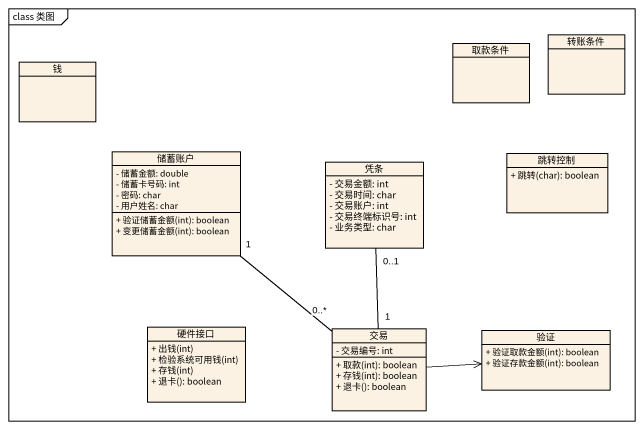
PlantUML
@startuml
mainframe class 类图
hide circle
hide empty members
skinparam classAttributeIconSize 0
class 钱
class 取款条件
class 转账条件
class 储蓄账户 {
  - 储蓄金额: double
  - 储蓄卡号码: int
  - 密码: char
  - 用户姓名: char
  + 验证储蓄金额(int): boolean
  + 变更储蓄金额(int): boolean
}
class 凭条 {
  - 交易金额: int
  - 交易时间: char
  - 交易账户: int
  - 交易终端标识号: int
  - 业务类型: char
}
class 跳转控制 {
  + 跳转(char): boolean
}
class 硬件接口 {
  + 出钱(int)
  + 检验系统可用钱(int)
  + 存钱(int)
  + 退卡(): boolean
}
class 交易 {
  - 交易编号: int
  + 取款(int): boolean
  + 存钱(int): boolean
  + 退卡(): boolean
}
class 验证 {
  + 验证取款金额(int): boolean
  + 验证存款金额(int): boolean
}
交易 "0..*" -up- "1" 储蓄账户
交易 "1" -up- "0..1" 凭条
交易 -right-> 验证
@enduml
